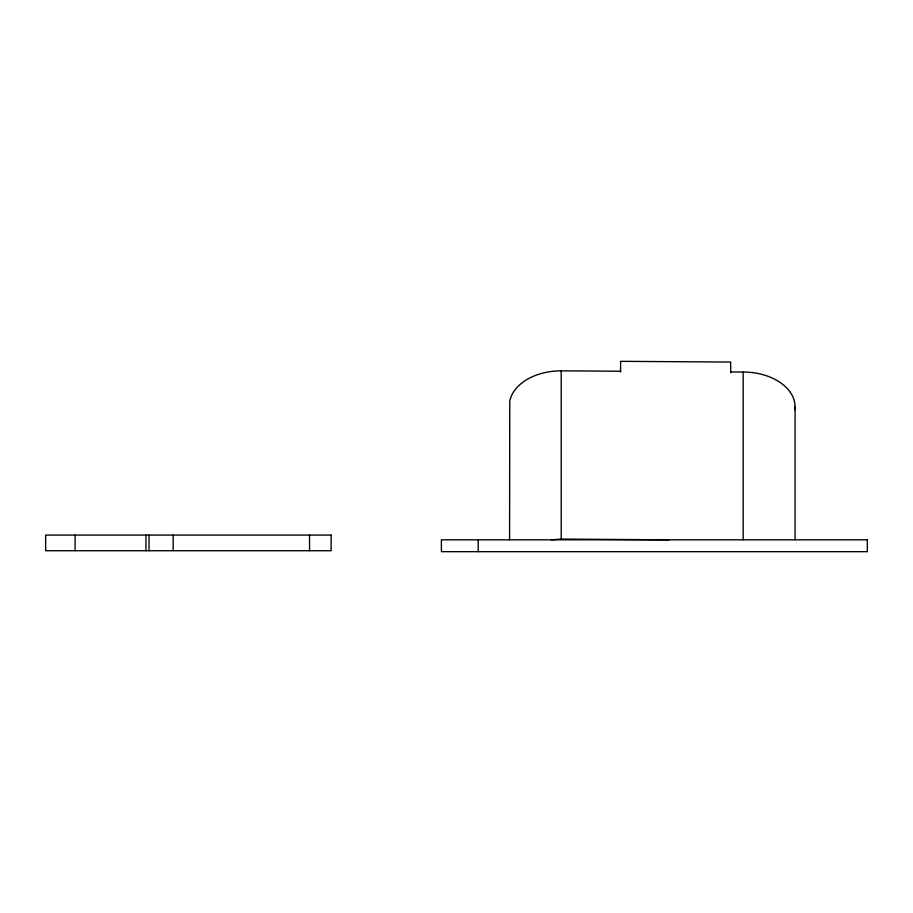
<?xml version="1.0" encoding="UTF-8"?>
<svg xmlns="http://www.w3.org/2000/svg" width="913" height="913" viewBox="0 0 913 913"><rect width="100%" height="100%" fill="white"/><g stroke="black" fill="none" stroke-linecap="round" stroke-linejoin="round"><path stroke-width="1.37" d="M794.778 409.777L795.075 406.981A51.893 34.922 0 0 0 743.171 372.048L730.674 371.968M551.269 539.811L561.21 539.081L669.126 539.811M509.58 539.811L509.762 401.206A51.893 34.922 0 0 1 561.21 370.838L620.589 371.226M795.075 406.981L795.075 539.811M743.171 372.048L743.171 539.811M730.674 372.744L730.674 362.062L620.589 361.331L620.589 372.002M561.21 370.838L561.21 539.081M478.207 539.811L478.207 551.669M309.553 535.086L309.553 550.722M173.162 535.086L173.162 550.722M149.036 535.086L149.036 550.722M145.943 535.086L145.943 550.722M75.106 535.086L75.106 550.722M331.134 535.086L45.65 535.086L45.65 550.722L331.134 550.722L331.134 535.086M867.35 539.811L441.401 539.811L441.401 551.669L867.35 551.669L867.35 539.811"/></g></svg>
